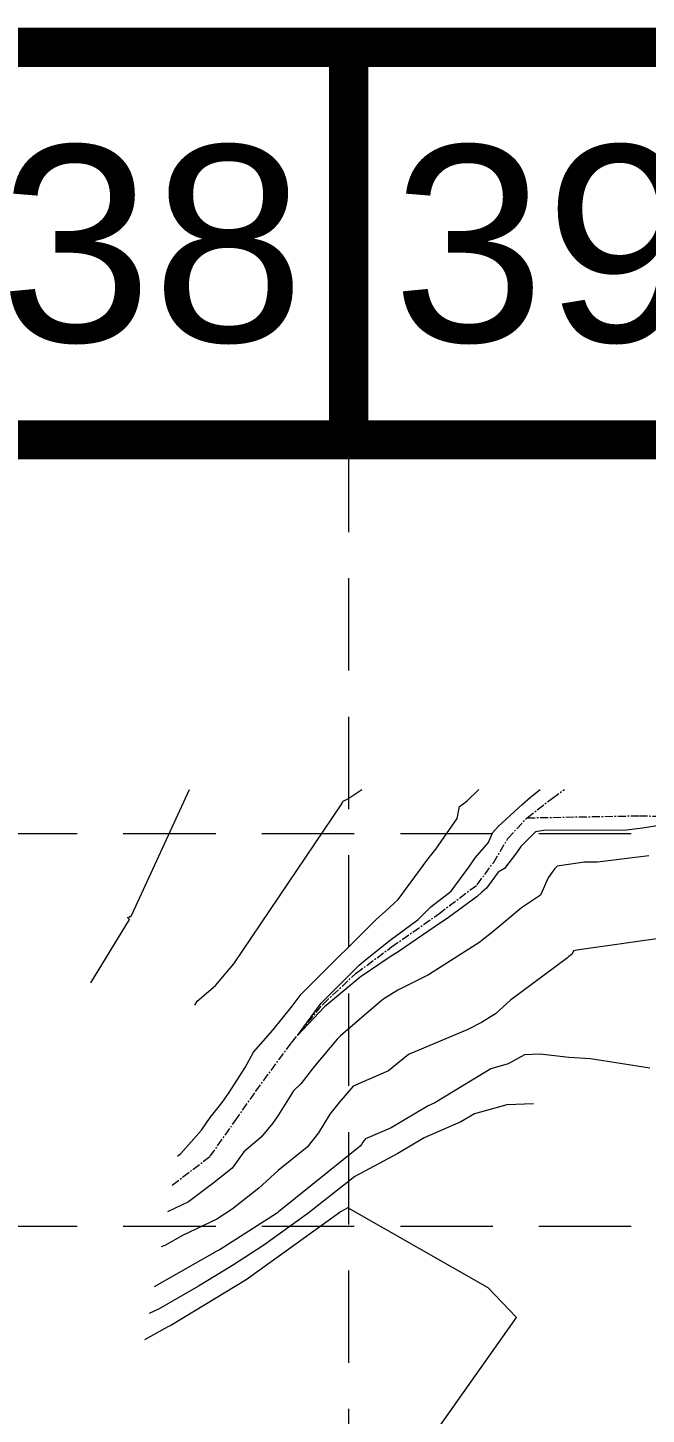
# Model space of a CAD drawing. Extents: x 33353 to 37237, y 80141 to 82571.
# Drawn here: x 35669.5 to 35765, y 82357.3 to 82571.3 of the extents above; entities that cross this region are included whole.
import ezdxf
from ezdxf.enums import TextEntityAlignment as Align

# ---------------------------------------------------------------- set-up
doc = ezdxf.new("R2010")
doc.units = 0
doc.header["$MEASUREMENT"] = 0
doc.linetypes.add('CENTER', pattern=[2, 1.25, -0.25, 0.25, -0.25])
doc.linetypes.add('HIDDEN', pattern=[0.375, 0.25, -0.125])
doc.layers.add('BASE', color=7, linetype='Continuous')
doc.layers.add('GRID', color=254, linetype='HIDDEN')
for name, color, linetype, lineweight in [('TOPOSHD-34', 7, 'Continuous', 0), ('TOPOSHD-5', 7, 'Continuous', 0), ('TOPOSHD-6', 7, 'Continuous', 0)]:
    doc.layers.add(name, color=color, linetype=linetype, lineweight=lineweight)
doc.styles.get("Standard").update_dxf_attribs({"font": 'ARIAL.TTF'})

msp = doc.modelspace()

# ---------------------------------------------------------------- linework, layer by layer
at = {"layer": 'BASE', "const_width": 6.06}
for points in [[(33355.7, 80144.39), (37233.98, 80144.39), (37233.98, 82568.32), (33355.7, 82568.32)], [(33416.3, 80204.99), (37173.39, 80204.99), (37173.39, 82507.72), (33416.3, 82507.72)]]:
    msp.add_lwpolyline(points, close=True, dxfattribs=at)
msp.add_lwpolyline([(35719.03, 82507.72), (35719.03, 82568.32)], dxfattribs=at)
at = {"layer": 'GRID', "linetype": 'HIDDEN', "lineweight": 15, "ltscale": 57}
for p, q in [((35719.03, 82507.72), (35719.03, 80386.52)), ((33418.53, 82446.92), (37175.62, 82446.92)), ((33418.53, 82386.33), (37175.62, 82386.33))]:
    msp.add_line(p, q, dxfattribs=at)
at = {"layer": 'TOPOSHD-34', "color": 5, "linetype": 'CENTER', "lineweight": 0}
for p, q in [((35750.48, 82452.39), (35752.35, 82453.75)), ((35746.57, 82449.36), (35750.48, 82452.39)), ((35743.62, 82446.18), (35746.57, 82449.36)), ((35746.57, 82449.36), (35763.91, 82449.68)), ((35763.91, 82449.68), (35776.49, 82449.39)), ((35741.38, 82442.43), (35743.62, 82446.18)), ((35738.87, 82439.02), (35741.38, 82442.43)), ((35732.96, 82434.56), (35738.87, 82439.02)), ((35725.68, 82429.42), (35732.96, 82434.56)), ((35720.22, 82425.39), (35725.68, 82429.42)), ((35715.1, 82420.61), (35720.22, 82425.39)), ((35710.23, 82414.64), (35715.1, 82420.61)), ((35704.72, 82407.14), (35710.23, 82414.64)), ((35701.54, 82402.6), (35704.72, 82407.14)), ((35697.69, 82397.1), (35701.54, 82402.6)), ((35691.84, 82392.67), (35697.69, 82397.1))]:
    msp.add_line(p, q, dxfattribs=at)
at = {"layer": 'TOPOSHD-5', "color": 43, "linetype": 'Continuous', "lineweight": 0}
for p, q in [((35743.47, 82405.07), (35738.46, 82403.67)), ((35747.58, 82405.18), (35743.47, 82405.07)), ((35736.38, 82402.4), (35730.68, 82399.97)), ((35738.46, 82403.67), (35736.38, 82402.4)), ((35730.68, 82399.97), (35726.62, 82397.56)), ((35726.62, 82397.56), (35719.99, 82393.99)), ((35719.99, 82393.99), (35712.76, 82388.27)), ((35712.76, 82388.27), (35705.97, 82383.39)), ((35705.97, 82383.39), (35701.13, 82380.25)), ((35701.13, 82380.25), (35695.9, 82377.05)), ((35695.9, 82377.05), (35689.83, 82373.57)), ((35689.83, 82373.57), (35688.28, 82372.83))]:
    msp.add_line(p, q, dxfattribs=at)
at = {"layer": 'TOPOSHD-6', "color": 43, "linetype": 'Continuous', "lineweight": 0}
for p, q in [((35685.6, 82434.39), (35694.51, 82453.75)), ((35718.93, 82452.28), (35721.06, 82453.75)), ((35737.28, 82451.91), (35739.11, 82453.75)), ((35701.33, 82426.84), (35717.97, 82451.52)), ((35717.97, 82451.52), (35718.19, 82451.99)), ((35718.19, 82451.99), (35718.26, 82452.01)), ((35718.26, 82452.01), (35718.39, 82452.05)), ((35718.39, 82452.05), (35718.93, 82452.28)), ((35736.14, 82451.13), (35737.28, 82451.91)), ((35732.51, 82444.53), (35735.79, 82449.25)), ((35735.79, 82449.25), (35736.14, 82451.13)), ((35726.68, 82436.77), (35731.24, 82442.98)), ((35731.24, 82442.98), (35732.51, 82444.53)), ((35724.68, 82434.88), (35726.68, 82436.77)), ((35685.31, 82434.09), (35685.36, 82434.22)), ((35685.36, 82434.22), (35685.44, 82434.06)), ((35685.44, 82434.06), (35685.5, 82434.2)), ((35685.5, 82434.2), (35685.6, 82434.39)), ((35723.32, 82433.7), (35724.68, 82434.88)), ((35679.26, 82423.86), (35685.22, 82433.64)), ((35684.92, 82433.96), (35685.31, 82434.09)), ((35685.22, 82433.64), (35684.92, 82433.96)), ((35713.04, 82423.47), (35723.32, 82433.7)), ((35768.77, 82431), (35754.25, 82428.91)), ((35752.82, 82427.76), (35744.03, 82421.23)), ((35753.04, 82427.95), (35752.82, 82427.76)), ((35753.24, 82428.11), (35753.04, 82427.95)), ((35753.49, 82428.28), (35753.24, 82428.11)), ((35753.74, 82428.83), (35753.49, 82428.28)), ((35754.25, 82428.91), (35753.74, 82428.83)), ((35698.52, 82423.49), (35701.33, 82426.84)), ((35695.65, 82421.04), (35698.52, 82423.49)), ((35711.72, 82422.16), (35713.04, 82423.47)), ((35710.35, 82420.28), (35711.72, 82422.16)), ((35695.29, 82420.46), (35695.65, 82421.04)), ((35707.35, 82416.58), (35710.35, 82420.28)), ((35744.03, 82421.23), (35741.68, 82419.11)), ((35739.52, 82417.74), (35737.41, 82416.69)), ((35741.68, 82419.11), (35739.52, 82417.74)), ((35704.38, 82413.18), (35707.35, 82416.58)), ((35737.41, 82416.69), (35728.28, 82412.82)), ((35703.09, 82410.8), (35704.38, 82413.18)), ((35728.28, 82412.82), (35725.2, 82410.3)), ((35746.17, 82412.78), (35743.66, 82411.37)), ((35748.57, 82412.86), (35746.17, 82412.78)), ((35753.04, 82412.36), (35748.57, 82412.86)), ((35700.63, 82406.95), (35703.09, 82410.8)), ((35743.66, 82411.37), (35740.99, 82410.62)), ((35756.34, 82412.16), (35753.04, 82412.36)), ((35765.51, 82410.7), (35756.34, 82412.16)), ((35725.2, 82410.3), (35719.75, 82407.94)), ((35740.99, 82410.62), (35732.33, 82405.35)), ((35699.54, 82405.4), (35700.63, 82406.95)), ((35719.75, 82407.94), (35717.58, 82405.39)), ((35697.7, 82403.09), (35699.54, 82405.4)), ((35717.58, 82405.39), (35716.16, 82403.63)), ((35731.32, 82404.92), (35725.59, 82401.51)), ((35732.33, 82405.35), (35731.32, 82404.92)), ((35696.34, 82401.15), (35697.7, 82403.09)), ((35716.16, 82403.63), (35714.39, 82400.72)), ((35693.14, 82397.51), (35696.34, 82401.15)), ((35714.39, 82400.72), (35712.65, 82398.51)), ((35725.59, 82401.51), (35721.65, 82399.81)), ((35712.65, 82398.51), (35708.18, 82394.9)), ((35720.81, 82398.68), (35708.23, 82388.53)), ((35721.02, 82398.95), (35720.81, 82398.68)), ((35721.23, 82399.29), (35721.02, 82398.95)), ((35721.4, 82399.5), (35721.23, 82399.29)), ((35721.65, 82399.81), (35721.4, 82399.5)), ((35692.65, 82397.14), (35693.14, 82397.51)), ((35708.18, 82394.9), (35705.17, 82392.16)), ((35705.17, 82392.16), (35701.08, 82388.94)), ((35698.69, 82387.41), (35693.4, 82384.89)), ((35701.08, 82388.94), (35698.69, 82387.41)), ((35707.91, 82388.26), (35699.21, 82382.71)), ((35717.52, 82388.33), (35703.61, 82378.31)), ((35708.09, 82388.4), (35707.91, 82388.26)), ((35708.23, 82388.53), (35708.09, 82388.4)), ((35717.77, 82388.53), (35717.52, 82388.33)), ((35718.94, 82389.16), (35717.77, 82388.53)), ((35740.56, 82376.78), (35718.94, 82389.16)), ((35690.71, 82383.35), (35690.13, 82383.12)), ((35693.4, 82384.89), (35690.71, 82383.35)), ((35698.71, 82382.47), (35689.02, 82376.95)), ((35699.21, 82382.71), (35698.71, 82382.47)), ((35703.21, 82378.05), (35692.13, 82371.28)), ((35703.61, 82378.31), (35703.21, 82378.05)), ((35744.94, 82372.21), (35740.56, 82376.78)), ((35721.81, 82339.53), (35744.94, 82372.21)), ((35691.17, 82370.77), (35687.55, 82368.78)), ((35691.61, 82370.98), (35691.17, 82370.77)), ((35692.13, 82371.28), (35691.61, 82370.98))]:
    msp.add_line(p, q, dxfattribs=at)
at = {"layer": 'TOPOSHD-6', "color": 5, "linetype": 'Continuous', "lineweight": 0}
for p, q in [((35747.11, 82452.57), (35748.58, 82453.75)), ((35742.1, 82448.03), (35745.82, 82451.44)), ((35745.82, 82451.44), (35747.11, 82452.57)), ((35740.6, 82445.54), (35741.26, 82447.04)), ((35741.26, 82447.04), (35742.1, 82448.03)), ((35747.9, 82447.2), (35745.6, 82444.91)), ((35749.12, 82447.39), (35747.9, 82447.2)), ((35761.89, 82447.44), (35749.12, 82447.39)), ((35764.37, 82447.74), (35761.89, 82447.44)), ((35767, 82448.16), (35764.37, 82447.74)), ((35738.64, 82443.23), (35740.6, 82445.54)), ((35745.6, 82444.91), (35744.92, 82443.96)), ((35737.57, 82441.74), (35738.64, 82443.23)), ((35744.92, 82443.96), (35743.07, 82441.56)), ((35765.37, 82443.47), (35757.44, 82442.53)), ((35734.87, 82438.05), (35737.57, 82441.74)), ((35742.14, 82440.96), (35740.29, 82438.48)), ((35743.07, 82441.56), (35742.14, 82440.96)), ((35750.85, 82441.54), (35749.83, 82440.1)), ((35751.2, 82441.89), (35750.85, 82441.54)), ((35755.43, 82442.52), (35751.2, 82441.89)), ((35757.44, 82442.53), (35755.43, 82442.52)), ((35740.29, 82438.48), (35739.59, 82437.89)), ((35749.83, 82440.1), (35748.64, 82437.41)), ((35731.74, 82435.61), (35734.87, 82438.05)), ((35738.86, 82437.24), (35734.43, 82433.98)), ((35739.59, 82437.89), (35738.86, 82437.24)), ((35748.64, 82437.41), (35745.74, 82435.47)), ((35729.78, 82433.66), (35731.74, 82435.61)), ((35745.74, 82435.47), (35743.49, 82433.63)), ((35725.44, 82430.48), (35729.78, 82433.66)), ((35732.41, 82432.56), (35726.7, 82428.68)), ((35734.43, 82433.98), (35732.41, 82432.56)), ((35743.49, 82433.63), (35741.05, 82431.53)), ((35721.66, 82427.46), (35725.44, 82430.48)), ((35739.29, 82430.16), (35731.39, 82425.12)), ((35739.66, 82430.49), (35739.29, 82430.16)), ((35741.05, 82431.53), (35739.66, 82430.49)), ((35725.46, 82427.89), (35720.81, 82424.78)), ((35726.7, 82428.68), (35725.46, 82427.89)), ((35719.16, 82425.11), (35720.67, 82426.61)), ((35720.67, 82426.61), (35721.66, 82427.46)), ((35714.79, 82420.75), (35719.16, 82425.11)), ((35720.81, 82424.78), (35715.9, 82420.65)), ((35731.39, 82425.12), (35726.62, 82422.76)), ((35724.5, 82421.41), (35724.26, 82421.25)), ((35726.62, 82422.76), (35724.5, 82421.41)), ((35711.13, 82415.74), (35714.79, 82420.75)), ((35715.34, 82420.17), (35711.13, 82415.74)), ((35715.9, 82420.65), (35715.34, 82420.17)), ((35724, 82421.03), (35717.78, 82415.7)), ((35724.26, 82421.25), (35724, 82421.03)), ((35717.29, 82415.18), (35713.78, 82411.04)), ((35717.78, 82415.7), (35717.29, 82415.18)), ((35713.78, 82411.04), (35711.67, 82408.31)), ((35710.55, 82407.23), (35708.24, 82403.53)), ((35711.67, 82408.31), (35710.55, 82407.23)), ((35707.28, 82402.15), (35705.56, 82400.06)), ((35708.24, 82403.53), (35707.28, 82402.15)), ((35705.56, 82400.06), (35702.86, 82397.8)), ((35702.86, 82397.8), (35701.08, 82395.26)), ((35701.08, 82395.26), (35698.11, 82392.92)), ((35698.11, 82392.92), (35694.35, 82390.07)), ((35694.35, 82390.07), (35691.1, 82388.51))]:
    msp.add_line(p, q, dxfattribs=at)

# ---------------------------------------------------------------- texts
at = {"layer": 'BASE'}
for s, p in [('38', (35688.73, 82538.02)), ('39', (35749.33, 82538.02))]:
    msp.add_text(s, height=30.299, dxfattribs=at).set_placement(p, align=Align.MIDDLE_CENTER)

doc.saveas('drawing.dxf')
